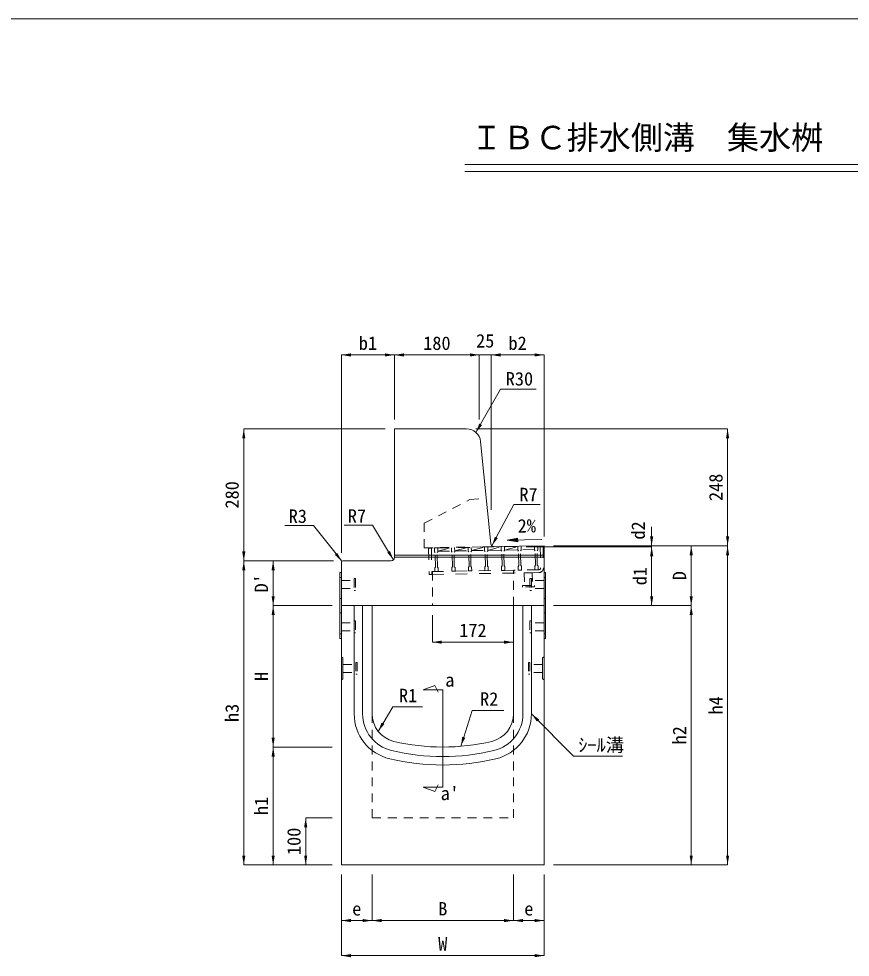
# Model space of a CAD drawing. Units: millimetres at full size. Extents: x 50430 to 101606, y 69050 to 91573.
# Drawn here: x 54486 to 56250, y 86125 to 88116 of the extents above; entities that cross this region are included whole.
import ezdxf
from ezdxf.enums import TextEntityAlignment as Align

# ---------------------------------------------------------------- set-up
doc = ezdxf.new("R2010")
doc.units = ezdxf.units.MM
doc.header["$LTSCALE"] = 50
for name, pattern in [('USER1', [0.675, 0.375, -0.3]), ('USER3', [1, 0.5, -0.5]), ('USER4', [0.675, 0.375, -0.3])]:
    doc.linetypes.add(name, pattern=pattern)
for name, color, linetype, lineweight in [('インサート', 3, 'USER1', 9), ('グレーチング', 7, 'USER1', 5), ('ジョイントプレート', 3, 'Continuous', 9), ('寸法線', 7, 'Continuous', 13), ('本体', 2, 'Continuous', 9), ('枠', 7, 'Continuous', 5), ('補助線', 8, 'Continuous', 9)]:
    doc.layers.add(name, color=color, linetype=linetype, lineweight=lineweight)
doc.styles.add('ＭＳ ゴシック', font='')
doc.styles.get('ＭＳ ゴシック').set_extended_font_data('MS Gothic')

# ---------------------------------------------------------------- blocks, each defined once
blk = doc.blocks.new('filled_arrow')
at = {"color": 0, "linetype": 'Continuous', "lineweight": -2}
blk.add_solid([(7.5, 1.25), (0, 0), (7.5, -1.25)], dxfattribs=at)

msp = doc.modelspace()

# ---------------------------------------------------------------- hatches: boundary and pattern name
at = {"layer": '寸法線'}
msp.add_hatch(color=256, dxfattribs=at).paths.add_polyline_path([(55544.45, 87014.1), (55544.58, 87006.6), (55522.01, 87009.96)])

# ---------------------------------------------------------------- linework, layer by layer
at = {"layer": 'インサート', "linetype": 'USER4'}
for p, q in [((55558.55, 86940.68), (55575.55, 86940.99)), ((55558.55, 86940.68), (55559.04, 86913.68)), ((55575.55, 86940.99), (55576.04, 86913.99)), ((55555.04, 86913.61), (55580.04, 86914.06)), ((55555.09, 86910.61), (55555.04, 86913.61)), ((55580.09, 86911.06), (55555.09, 86910.61)), ((55580.04, 86914.06), (55580.09, 86911.06))]:
    msp.add_line(p, q, dxfattribs=at)
at = {"layer": 'インサート'}
for p, q in [((55170.68, 86924.58), (55197.68, 86924.58)), ((55197.68, 86928.58), (55197.68, 86903.58)), ((55197.68, 86928.58), (55200.68, 86928.58)), ((55200.68, 86928.58), (55200.68, 86903.58)), ((55573.68, 86928.58), (55570.68, 86928.58)), ((55570.68, 86928.58), (55570.68, 86903.58)), ((55573.68, 86928.58), (55573.68, 86903.58)), ((55600.68, 86924.58), (55573.68, 86924.58)), ((55600.5, 86923.93), (55600.45, 86906.92)), ((55170.68, 86907.58), (55197.68, 86907.58)), ((55197.68, 86903.58), (55200.68, 86903.58)), ((55573.68, 86903.58), (55570.68, 86903.58)), ((55600.68, 86907.58), (55573.68, 86907.58)), ((55170.68, 86834.58), (55170.68, 86817.58)), ((55170.68, 86834.58), (55197.68, 86834.58)), ((55197.68, 86838.58), (55197.68, 86813.58)), ((55197.68, 86838.58), (55200.68, 86838.58)), ((55200.68, 86838.58), (55200.68, 86813.58)), ((55573.68, 86838.58), (55570.68, 86838.58)), ((55570.68, 86838.58), (55570.68, 86813.58)), ((55573.68, 86838.58), (55573.68, 86813.58)), ((55600.68, 86834.58), (55573.68, 86834.58)), ((55600.68, 86834.58), (55600.68, 86817.58)), ((55170.68, 86817.58), (55197.68, 86817.58)), ((55197.68, 86813.58), (55200.68, 86813.58)), ((55573.68, 86813.58), (55570.68, 86813.58)), ((55600.68, 86817.58), (55573.68, 86817.58)), ((55173.88, 86746.58), (55173.88, 86729.57)), ((55173.88, 86746.58), (55200.88, 86746.58)), ((55200.88, 86750.57), (55200.88, 86725.58)), ((55200.88, 86750.57), (55203.88, 86750.57)), ((55203.88, 86750.57), (55203.88, 86725.58)), ((55570.48, 86750.57), (55567.48, 86750.57)), ((55567.48, 86750.57), (55567.48, 86725.58)), ((55570.48, 86750.57), (55570.48, 86725.58)), ((55597.48, 86746.58), (55570.48, 86746.58)), ((55597.48, 86746.58), (55597.48, 86729.57)), ((55173.88, 86729.57), (55200.88, 86729.57)), ((55200.88, 86725.58), (55203.88, 86725.58)), ((55570.48, 86725.58), (55567.48, 86725.58)), ((55597.48, 86729.57), (55570.48, 86729.57))]:
    msp.add_line(p, q, dxfattribs=at)
at = {"layer": 'グレーチング', "linetype": 'USER3'}
for p, q in [((55361.61, 86993.3), (55355.61, 86993.19)), ((55355.61, 86993.19), (55356.58, 86937.2)), ((55361.61, 86993.3), (55362.58, 86937.31)), ((55368.11, 86993.41), (55587.07, 86997.21)), ((55368.11, 86993.41), (55368.24, 86985.41)), ((55375.11, 86993.53), (55375.24, 86985.53)), ((55375.23, 86986.53), (55403.9, 86994.03)), ((55403.9, 86994.03), (55404.04, 86986.03)), ((55410.9, 86994.15), (55411.04, 86986.15)), ((55411.02, 86987.15), (55439.2, 86994.64)), ((55439.2, 86994.64), (55439.33, 86986.64)), ((55446.19, 86994.76), (55446.33, 86986.76)), ((55446.32, 86987.76), (55474.49, 86995.25)), ((55474.19, 86995.25), (55474.33, 86987.25)), ((55481.19, 86995.37), (55481.33, 86987.37)), ((55481.31, 86988.37), (55509.49, 86995.86)), ((55509.49, 86995.86), (55509.62, 86987.86)), ((55516.48, 86995.98), (55516.62, 86987.98)), ((55516.61, 86988.98), (55544.78, 86996.47)), ((55544.78, 86996.47), (55544.92, 86988.47)), ((55551.78, 86996.59), (55551.92, 86988.6)), ((55580.07, 86997.08), (55580.21, 86989.09)), ((55587.07, 86997.21), (55587.21, 86989.21)), ((55592.57, 86997.3), (55598.57, 86997.41)), ((55592.57, 86997.3), (55593.37, 86951.31)), ((55598.57, 86997.41), (55599.37, 86951.41)), ((55369.77, 86983.94), (55368.24, 86985.41)), ((55370.31, 86952.94), (55369.77, 86983.94)), ((55373.77, 86984.01), (55375.24, 86985.53)), ((55374.31, 86953.01), (55373.77, 86984.01)), ((55375.23, 86986.53), (55404.02, 86987.03)), ((55405.57, 86984.56), (55404.04, 86986.03)), ((55406.1, 86953.56), (55405.57, 86984.56)), ((55409.56, 86984.63), (55411.04, 86986.15)), ((55410.1, 86953.63), (55409.56, 86984.63)), ((55411.02, 86987.15), (55439.32, 86987.64)), ((55440.86, 86985.17), (55439.33, 86986.64)), ((55441.4, 86954.17), (55440.86, 86985.17)), ((55444.86, 86985.24), (55446.33, 86986.76)), ((55445.4, 86954.24), (55444.86, 86985.24)), ((55446.32, 86987.76), (55474.61, 86988.26)), ((55475.85, 86985.78), (55474.33, 86987.25)), ((55476.39, 86954.78), (55475.85, 86985.78)), ((55479.85, 86985.85), (55481.33, 86987.37)), ((55480.39, 86954.85), (55479.85, 86985.85)), ((55509.61, 86988.86), (55481.31, 86988.37)), ((55511.15, 86986.39), (55509.62, 86987.86)), ((55511.69, 86955.39), (55511.15, 86986.39)), ((55515.15, 86986.46), (55516.62, 86987.98)), ((55515.69, 86955.46), (55515.15, 86986.46)), ((55544.9, 86989.47), (55516.61, 86988.98)), ((55546.44, 86987), (55544.92, 86988.47)), ((55546.98, 86956), (55546.44, 86987)), ((55550.44, 86987.07), (55551.92, 86988.6)), ((55550.98, 86956.07), (55550.44, 86987.07)), ((55580.2, 86990.09), (55551.9, 86989.6)), ((55581.74, 86987.61), (55580.21, 86989.09)), ((55582.28, 86956.62), (55581.74, 86987.61)), ((55585.74, 86987.68), (55587.21, 86989.21)), ((55586.28, 86956.69), (55585.74, 86987.68)), ((55370.31, 86952.94), (55368.83, 86951.42)), ((55368.83, 86951.42), (55368.97, 86943.42)), ((55374.31, 86953.01), (55375.83, 86951.54)), ((55375.83, 86951.54), (55375.97, 86943.54)), ((55406.1, 86953.56), (55404.63, 86952.04)), ((55404.63, 86952.04), (55404.77, 86944.04)), ((55410.1, 86953.63), (55411.63, 86952.16)), ((55411.63, 86952.16), (55411.77, 86944.16)), ((55441.4, 86954.17), (55439.92, 86952.65)), ((55439.92, 86952.65), (55440.06, 86944.65)), ((55445.4, 86954.24), (55446.92, 86952.77)), ((55446.92, 86952.77), (55447.06, 86944.77)), ((55476.39, 86954.78), (55474.92, 86953.26)), ((55474.92, 86953.26), (55475.06, 86945.26)), ((55480.39, 86954.85), (55481.92, 86953.38)), ((55481.92, 86953.38), (55482.06, 86945.38)), ((55511.69, 86955.39), (55510.21, 86953.87)), ((55510.21, 86953.87), (55510.35, 86945.87)), ((55515.69, 86955.46), (55517.21, 86953.99)), ((55517.21, 86953.99), (55517.35, 86945.99)), ((55546.98, 86956), (55545.51, 86954.48)), ((55545.51, 86954.48), (55545.65, 86946.48)), ((55550.98, 86956.07), (55552.51, 86954.6)), ((55552.51, 86954.6), (55552.65, 86946.6)), ((55582.28, 86956.62), (55580.8, 86955.09)), ((55580.8, 86955.09), (55580.94, 86947.09)), ((55586.28, 86956.69), (55587.8, 86955.21)), ((55587.8, 86955.21), (55587.94, 86947.21)), ((55362.58, 86937.31), (55356.58, 86937.2)), ((55362.47, 86943.3), (55536.45, 86946.32)), ((55362.58, 86937.31), (55536.55, 86940.32)), ((55368.97, 86943.42), (55375.97, 86943.54)), ((55404.77, 86944.04), (55411.77, 86944.16)), ((55440.06, 86944.65), (55447.06, 86944.77)), ((55482.06, 86945.38), (55475.06, 86945.26)), ((55517.35, 86945.99), (55510.35, 86945.87)), ((55589.44, 86947.24), (55536.45, 86946.32)), ((55536.45, 86946.32), (55536.55, 86940.32)), ((55589.54, 86941.24), (55536.55, 86940.32)), ((55552.65, 86946.6), (55545.65, 86946.48)), ((55587.94, 86947.21), (55580.94, 86947.09))]:
    msp.add_line(p, q, dxfattribs=at)
for radius, start, end in [(4, 270.99341, 0.99314), (10, 270.99332, 0.99311)]:
    msp.add_arc((55589.37, 86951.24), radius, start, end, dxfattribs=at)
at = {"layer": 'ジョイントプレート', "linetype": 'USER1', "lineweight": 5}
for p, q in [((55167.48, 86931.08), (55170.68, 86931.08)), ((55603.88, 86931.08), (55600.68, 86931.08)), ((55167.48, 86886.08), (55170.68, 86886.08)), ((55603.88, 86886.08), (55600.68, 86886.08)), ((55167.48, 86856.08), (55170.68, 86856.08)), ((55603.88, 86856.08), (55600.68, 86856.08)), ((55167.48, 86811.08), (55170.68, 86811.08)), ((55603.88, 86811.08), (55600.68, 86811.08))]:
    msp.add_line(p, q, dxfattribs=at)
at = {"layer": 'ジョイントプレート', "lineweight": 5}
for points in [[(55170.68, 86801.08), (55170.68, 86941.08), (55167.48, 86941.08), (55167.48, 86801.08)], [(55600.68, 86801.08), (55600.68, 86941.08), (55603.88, 86941.08), (55603.88, 86801.08)]]:
    msp.add_lwpolyline(points, close=True, dxfattribs=at)
at = {"layer": '寸法線', "lineweight": 9}
for p, q in [((55283.18, 87402.88), (55170.68, 87402.88)), ((55170.68, 86983.08), (55170.68, 87402.88)), ((55463.18, 87402.88), (55283.18, 87402.88)), ((55283.18, 87266.08), (55283.18, 87402.88)), ((55283.18, 87266.08), (55283.18, 87402.88)), ((55528.18, 87402.88), (55423.18, 87402.88)), ((55463.18, 87266.08), (55463.18, 87402.88)), ((55463.18, 87266.08), (55463.18, 87402.88)), ((55600.68, 87402.88), (55488.18, 87402.88)), ((55488.18, 87074.57), (55488.18, 87402.88)), ((55488.18, 87074.57), (55488.18, 87402.88)), ((55600.68, 87018.07), (55600.68, 87402.88)), ((54963.48, 86966.08), (54963.48, 87246.08)), ((55263.18, 87246.08), (54963.48, 87246.08)), ((55456.03, 87246.08), (55989.94, 87246.08)), ((55989.94, 86998.07), (55989.94, 87246.08)), ((55828.84, 87038.07), (55828.84, 86956.03)), ((55522.01, 87009.96), (55596.03, 87011.24)), ((55470.15, 86995.5), (55489.64, 86995.79)), ((55562.33, 86996.03), (55828.84, 86996.03)), ((55620.68, 86998.07), (55828.84, 86998.07)), ((55620.68, 86998.07), (55912.83, 86998.07)), ((55620.68, 86998.07), (55989.94, 86998.07)), ((55620.68, 86996.03), (55828.84, 86996.03)), ((55758.15, 86998.06), (55989.94, 86998.06)), ((55828.84, 86996.03), (55828.84, 86871.08)), ((55912.83, 86998.07), (55912.83, 86871.08)), ((55989.94, 86321.08), (55989.94, 86998.06)), ((54963.48, 86321.08), (54963.48, 86966.08)), ((55153.63, 86966.08), (54963.48, 86966.08)), ((55153.63, 86966.08), (54963.48, 86966.08)), ((55025.81, 86871.08), (55025.81, 86966.08)), ((55153.63, 86966.08), (55025.81, 86966.08)), ((55025.81, 86571.08), (55025.81, 86871.08)), ((55150.68, 86871.08), (55025.81, 86871.08)), ((55150.68, 86871.08), (55025.81, 86871.08)), ((55620.68, 86871.08), (55828.84, 86871.08)), ((55620.68, 86871.08), (55912.83, 86871.08)), ((55620.68, 86871.08), (55912.83, 86871.08)), ((55912.83, 86871.08), (55912.83, 86321.08)), ((55363.61, 86851.08), (55363.61, 86793.6)), ((55535.68, 86851.08), (55535.68, 86793.6)), ((55363.61, 86793.6), (55535.68, 86793.6)), ((55344.04, 86692.42), (55368.79, 86701.62)), ((55385.68, 86692.42), (55344.04, 86692.42)), ((55368.79, 86701.62), (55375.96, 86687.3)), ((55385.68, 86692.42), (55385.68, 86485.94)), ((55025.81, 86321.08), (55025.81, 86571.08)), ((55150.68, 86571.08), (55025.81, 86571.08)), ((55150.68, 86571.08), (55025.81, 86571.08)), ((55385.68, 86485.94), (55344.04, 86485.94)), ((55344.04, 86485.94), (55368.79, 86476.74)), ((55368.79, 86476.74), (55375.96, 86491.06)), ((55094.85, 86321.08), (55094.85, 86421.08)), ((55150.68, 86421.08), (55094.85, 86421.08)), ((55150.68, 86321.08), (54963.48, 86321.08)), ((55150.68, 86321.08), (55025.81, 86321.08)), ((55150.68, 86321.08), (55094.85, 86321.08)), ((55620.68, 86321.08), (55912.83, 86321.08)), ((55759.23, 86321.08), (55989.94, 86321.08)), ((55170.68, 86301.08), (55170.68, 86203.11)), ((55170.68, 86301.08), (55170.68, 86128.67)), ((55235.68, 86301.08), (55235.68, 86203.11)), ((55235.68, 86301.08), (55235.68, 86203.11)), ((55535.68, 86301.08), (55535.68, 86203.11)), ((55535.68, 86301.08), (55535.68, 86203.11)), ((55600.68, 86301.08), (55600.68, 86203.11)), ((55600.68, 86301.08), (55600.68, 86128.67)), ((55170.68, 86203.11), (55235.68, 86203.11)), ((55235.68, 86203.11), (55535.68, 86203.11)), ((55535.68, 86203.11), (55600.68, 86203.11)), ((55170.68, 86128.67), (55600.68, 86128.67))]:
    msp.add_line(p, q, dxfattribs=at)
for points in [[(55456.16, 87238.32), (55466.02, 87255.73), (55508.31, 87330.4), (55583.84, 87330.4)], [(55489.85, 86998), (55499.25, 87015.66), (55536.61, 87085.84), (55592.04, 87085.84)], [(55171.56, 86965.2), (55159.16, 86980.89), (55111.28, 87041.45), (55050.7, 87041.45)], [(55281.13, 86968.13), (55270.81, 86985.26), (55236.78, 87041.72), (55176.2, 87041.72)], [(55248.61, 86604.39), (55258.9, 86621.54), (55279.68, 86656.17), (55342.95, 86656.17)], [(55424.09, 86572.72), (55430.08, 86591.8), (55447.94, 86648.78), (55515.04, 86648.78)], [(55573.68, 86641.6), (55663.16, 86552.12), (55767.12, 86552.12)]]:
    msp.add_lwpolyline(points, dxfattribs=at)
at = {"layer": '寸法線'}
msp.add_lwpolyline([(55544.45, 87014.1), (55544.58, 87006.6), (55522.01, 87009.96)], close=True, dxfattribs=at)
at = {"layer": '本体', "lineweight": 20}
for p, q in [((55283.18, 86973.08), (55283.18, 87246.08)), ((55436.03, 87246.08), (55283.18, 87246.08)), ((55487.53, 87002.54), (55465.88, 87219.06)), ((55494.62, 86996.24), (55600.68, 86998.07)), ((55600.68, 86321.08), (55600.68, 86998.07)), ((55170.68, 86963.1), (55170.68, 86321.08)), ((55276.18, 86966.08), (55173.63, 86966.08)), ((55600.68, 86871.08), (55170.68, 86871.08)), ((55235.68, 86641.6), (55235.68, 86871.08)), ((55535.68, 86641.6), (55535.68, 86871.08)), ((55170.68, 86321.08), (55600.68, 86321.08))]:
    msp.add_line(p, q, dxfattribs=at)
at = {"layer": '本体', "linetype": 'USER1'}
for p, q in [((55346.49, 87046.08), (55443.38, 87096.08)), ((55443.38, 87096.08), (55477.88, 87099.08)), ((55346.49, 86993.66), (55346.49, 87046.08)), ((55346.49, 86993.66), (55494.62, 86996.24)), ((55470.15, 86995.52), (55483.19, 86995.71)), ((55363.61, 86943.32), (55363.61, 86871.08)), ((55535.68, 86871.08), (55535.68, 86946.31)), ((55235.68, 86641.6), (55235.68, 86421.08)), ((55535.68, 86641.6), (55535.68, 86421.08)), ((55235.68, 86421.08), (55535.68, 86421.08))]:
    msp.add_line(p, q, dxfattribs=at)
at = {"layer": '本体', "color": 4, "lineweight": 5}
for p, q in [((55283.18, 86978.08), (55600.68, 86978.08)), ((55283.18, 86974.08), (55600.68, 86974.08)), ((55197.68, 86641.6), (55197.68, 86871.08)), ((55215.68, 86641.6), (55215.68, 86871.08)), ((55555.68, 86641.6), (55555.68, 86871.08)), ((55573.68, 86641.6), (55573.68, 86871.08)), ((55170.68, 86762.57), (55173.88, 86760.58)), ((55173.88, 86760.58), (55173.88, 86715.57)), ((55600.68, 86762.57), (55597.48, 86760.58)), ((55597.48, 86760.58), (55597.48, 86715.57)), ((55170.68, 86713.58), (55173.88, 86715.57)), ((55600.68, 86713.58), (55597.48, 86715.57))]:
    msp.add_line(p, q, dxfattribs=at)
at = {"layer": '本体', "lineweight": 20}
for centre, radius, start, end in [((55436.03, 87216.08), 30, 5.71066, 90), ((55494.5, 87003.23), 7, 185.71066, 270.99311), ((55276.18, 86973.08), 7, 270, 0), ((55173.68, 86963.08), 3, 90, 180), ((55295.68, 86641.6), 60, 180, 256.65785), ((55475.68, 86641.6), 60, 283.34237, 0), ((55385.68, 87021.08), 450, 256.65777, 283.34225)]:
    msp.add_arc(centre, radius, start, end, dxfattribs=at)
at = {"layer": '本体', "color": 4, "lineweight": 5}
for centre, radius, start, end in [((55295.68, 86641.6), 98, 180, 256.65785), ((55295.68, 86641.6), 80, 180, 256.65785), ((55475.68, 86641.6), 80, 283.34237, 0), ((55475.68, 86641.6), 98, 283.34237, 0), ((55385.68, 87021.08), 470, 256.65777, 283.34225), ((55385.68, 87021.08), 488, 256.65777, 283.34225)]:
    msp.add_arc(centre, radius, start, end, dxfattribs=at)
at = {"layer": '枠', "color": 5, "lineweight": 13}
msp.add_line((53821.16, 88115.96), (59421.16, 88115.96), dxfattribs=at)
at = {"layer": '枠', "lineweight": 13}
for p, q in [((55432.27, 87806.95), (57327.35, 87806.95)), ((55432.27, 87791.95), (57327.88, 87791.95))]:
    msp.add_line(p, q, dxfattribs=at)
at = {"layer": '補助線', "lineweight": 13}
msp.add_line((55558.8, 86940.69), (55575.3, 86940.97), dxfattribs=at)

# ---------------------------------------------------------------- block references
at = {"layer": '寸法線', "lineweight": 9, "xscale": 2.67, "yscale": 2.67}
for p in [(55170.68, 87402.88), (55283.18, 87402.88), (55488.18, 87402.88), (55488.18, 87402.88), (55363.61, 86793.6), (55170.68, 86203.11), (55235.68, 86203.11), (55535.68, 86203.11), (55170.68, 86128.67)]:
    msp.add_blockref('filled_arrow', p, dxfattribs=at)
for p, rotation in [((55283.18, 87402.88), 180), ((55463.18, 87402.88), 180), ((55463.18, 87402.88), 180), ((55600.68, 87402.88), 180), ((55456.16, 87238.32), 60.5), ((54963.48, 87246.08), 270), ((55989.94, 87246.08), 270), ((55489.85, 86998), 62), ((55828.84, 86998.07), 90), ((55989.94, 86998.07), 90), ((55828.84, 86996.03), 270), ((55828.84, 86996.03), 270), ((55912.83, 86998.07), 270), ((55989.94, 86998.06), 270), ((54963.48, 86966.08), 90), ((55171.56, 86965.2), 128.3), ((55281.13, 86968.13), 121.1), ((54963.48, 86966.08), 270), ((55025.81, 86966.08), 270), ((55025.81, 86871.08), 90), ((55828.84, 86871.08), 90), ((55912.83, 86871.08), 90), ((55025.81, 86871.08), 270), ((55912.83, 86871.08), 270), ((55535.68, 86793.6), 180), ((55573.68, 86641.6), 315), ((55248.61, 86604.39), 59), ((55424.09, 86572.72), 72.6), ((55025.81, 86571.08), 90), ((55025.81, 86571.08), 270), ((55094.85, 86421.08), 270), ((54963.48, 86321.08), 90), ((55025.81, 86321.08), 90), ((55094.85, 86321.08), 90), ((55912.83, 86321.08), 90), ((55989.94, 86321.08), 90), ((55235.68, 86203.11), 180), ((55535.68, 86203.11), 180), ((55600.68, 86203.11), 180), ((55600.68, 86128.67), 180)]:
    msp.add_blockref('filled_arrow', p, dxfattribs=dict(at, rotation=rotation))

# ---------------------------------------------------------------- texts
at = {"layer": '寸法線', "style": 'ＭＳ ゴシック'}
for s, p in [('b1', (55226.93, 87427.88)), ('180', (55373.18, 87427.88)), ('25', (55475.68, 87432.88)), ('b2', (55544.43, 87427.88)), ('R30', (55548.34, 87352.33)), ('R7', (55567.61, 87106.84)), ('R3', (55078.11, 87060.9)), ('R7', (55203.62, 87061.17)), ('172', (55449.65, 86818.6)), ('a', (55400.59, 86713.52)), ('R1', (55312.07, 86680.54)), ('R2', (55484.16, 86673.16)), ("a'", (55400.59, 86472.84)), ('e', (55203.18, 86228.11)), ('B', (55385.68, 86228.11)), ('e', (55568.18, 86228.11)), ('W', (55385.68, 86153.67))]:
    msp.add_text(s, height=28.48, dxfattribs=at).set_placement(p, align=Align.MIDDLE_CENTER)
for s, rotation, p in [('280', 90, (54938.48, 87106.08)), ('248', 90, (55964.94, 87122.08)), ('2%', 1, (55563.92, 87040.56)), ('d2', 90, (55800.21, 87030.57)), ('d1', 90, (55803.84, 86933.56)), ('D', 90, (55887.83, 86934.58)), ("D'", 90, (55000.81, 86918.58)), ('H', 90, (55000.81, 86721.08)), ('h4', 90, (55964.94, 86659.57)), ('h3', 90, (54938.48, 86643.58)), ('h2', 90, (55887.83, 86596.08)), ('h1', 90, (55000.81, 86446.08)), ('100', 90, (55069.85, 86371.08))]:
    msp.add_text(s, height=28.48, rotation=rotation, dxfattribs=at).set_placement(p, align=Align.MIDDLE_CENTER)
msp.add_text('ｼｰﾙ溝', height=28.48, dxfattribs=at).set_placement((55673.16, 86589.79), align=Align.TOP_LEFT)
at = {"layer": '枠', "style": 'ＭＳ ゴシック'}
msp.add_text('ＩＢＣ排水側溝\u3000集水桝\u3000中央分離帯用Ｃ（Ⅰ型・Ⅲ型兼用）', height=49.84, dxfattribs=at).set_placement((56396.53, 87863.92), align=Align.MIDDLE_CENTER)

doc.saveas('drawing.dxf')
